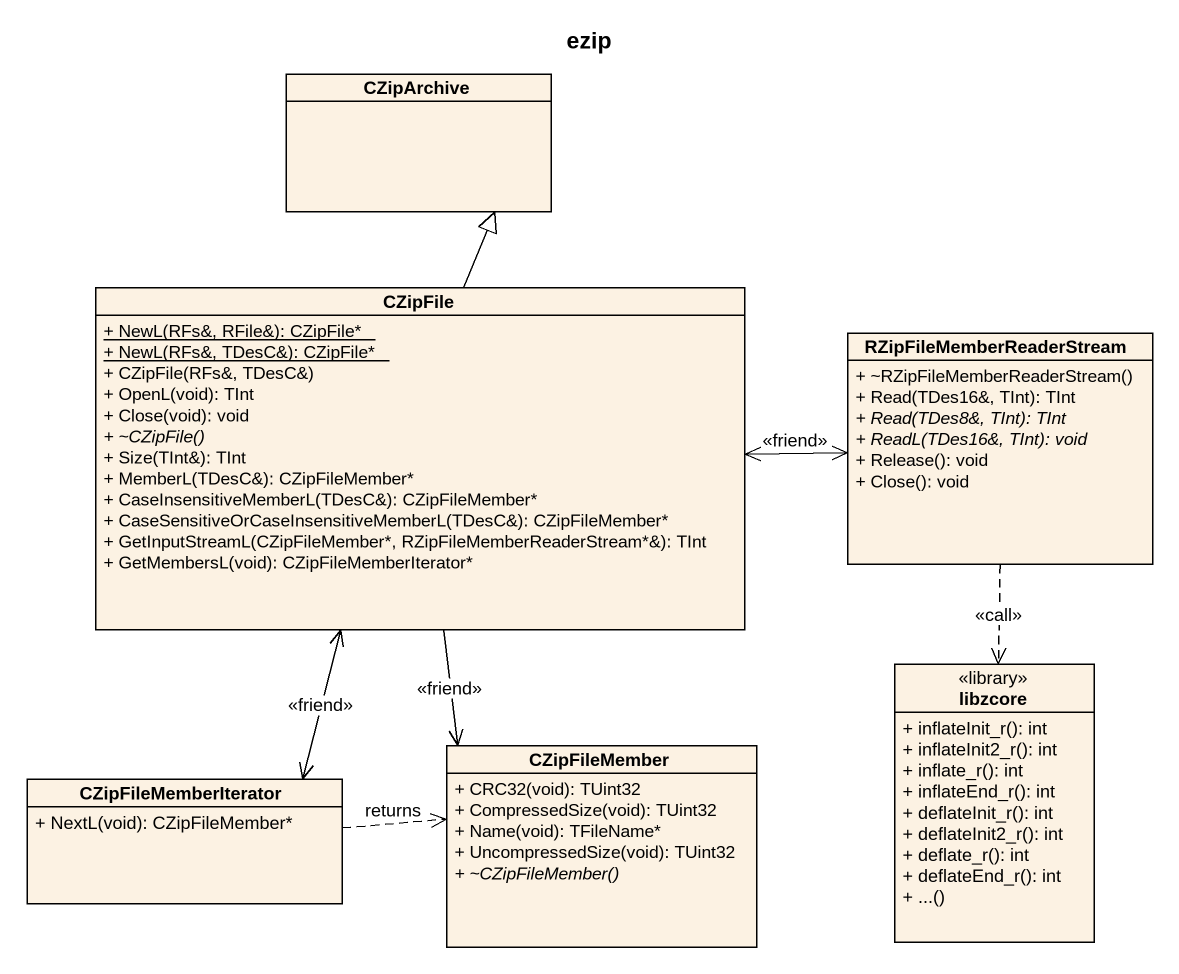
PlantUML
@startuml
title ezip
hide circle
hide empty members
skinparam classAttributeIconSize 0
class CZipArchive
class CZipFile {
  {static} + NewL(RFs&, RFile&): CZipFile*
  {static} + NewL(RFs&, TDesC&): CZipFile*
  + CZipFile(RFs&, TDesC&)
  + OpenL(void): TInt
  + Close(void): void
  {abstract} + ~CZipFile()
  + Size(TInt&): TInt
  + MemberL(TDesC&): CZipFileMember*
  + CaseInsensitiveMemberL(TDesC&): CZipFileMember*
  + CaseSensitiveOrCaseInsensitiveMemberL(TDesC&): CZipFileMember*
  + GetInputStreamL(CZipFileMember*, RZipFileMemberReaderStream*&): TInt
  + GetMembersL(void): CZipFileMemberIterator*
}
class RZipFileMemberReaderStream {
  + ~RZipFileMemberReaderStream()
  + Read(TDes16&, TInt): TInt
  {abstract} + Read(TDes8&, TInt): TInt
  {abstract} + ReadL(TDes16&, TInt): void
  + Release(): void
  + Close(): void
}
class libzcore <<library>> {
  + inflateInit_r(): int
  + inflateInit2_r(): int
  + inflate_r(): int
  + inflateEnd_r(): int
  + deflateInit_r(): int
  + deflateInit2_r(): int
  + deflate_r(): int
  + deflateEnd_r(): int
  + ...()
}
class CZipFileMemberIterator {
  + NextL(void): CZipFileMember*
}
class CZipFileMember {
  + CRC32(void): TUint32
  + CompressedSize(void): TUint32
  + Name(void): TFileName*
  + UncompressedSize(void): TUint32
  {abstract} + ~CZipFileMember()
}
CZipFile -up-|> CZipArchive
CZipFile <-right-> RZipFileMemberReaderStream : <<friend>>
CZipFile <--> CZipFileMemberIterator : <<friend>>
CZipFile --> CZipFileMember : <<friend>>
RZipFileMemberReaderStream ..> libzcore : <<call>>
CZipFileMemberIterator .right.> CZipFileMember : returns
@enduml
